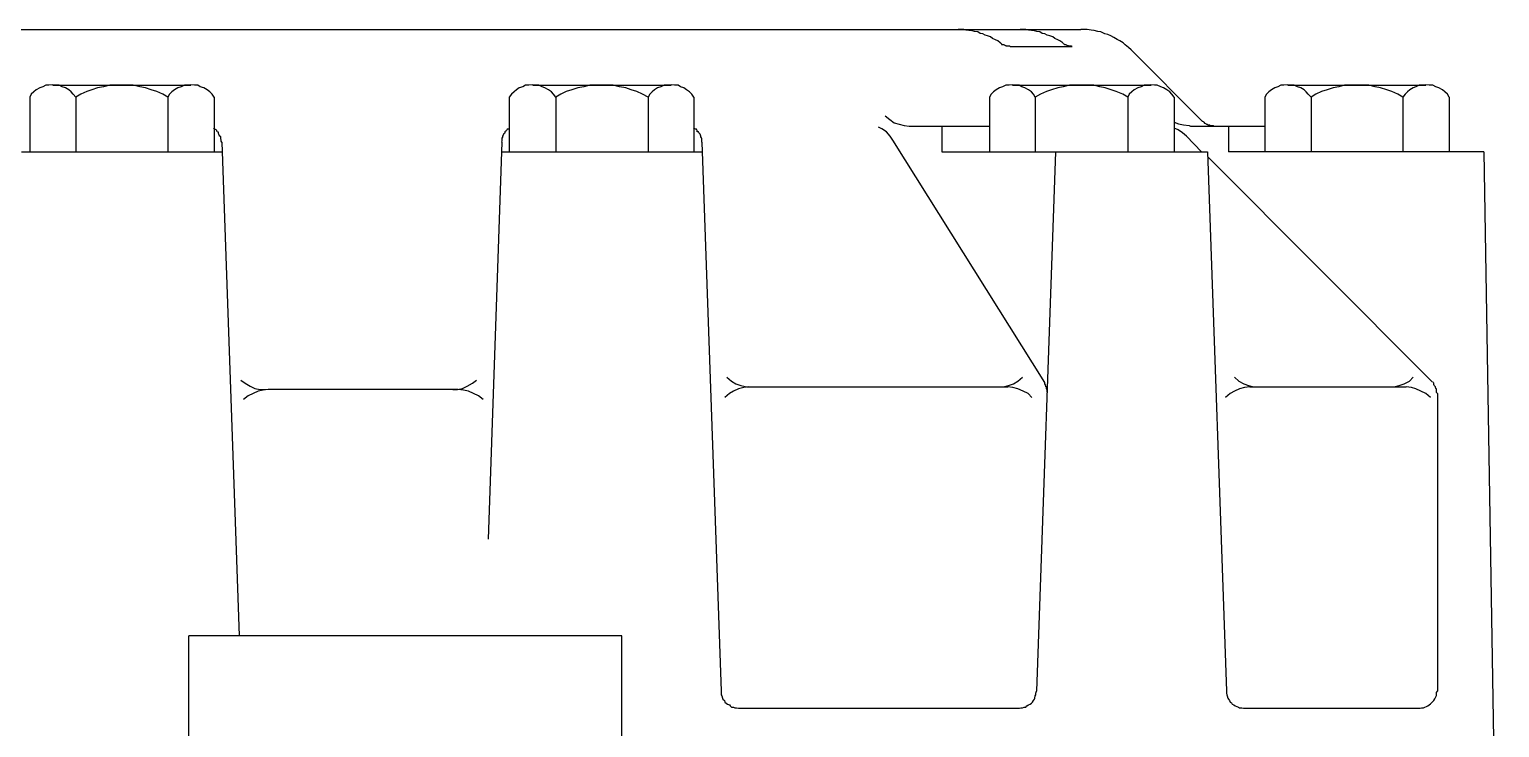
# Model space of a CAD drawing. Extents: x 527 to 1038, y -8 to 315.
# Drawn here: x 850.04 to 855.21, y 74.99 to 77.45 of the extents above; entities that cross this region are included whole.
import ezdxf

# ---------------------------------------------------------------- set-up
doc = ezdxf.new("R2010")
doc.units = 0
doc.header["$MEASUREMENT"] = 0
doc.layers.get('0').update_dxf_attribs({"linetype": 'CONTINUOUS'})

msp = doc.modelspace()

# ---------------------------------------------------------------- linework, layer by layer
for p, q in [((846.6533, 77.4527), (853.7382, 77.4527)), ((853.49, 77.3919), (853.7078, 77.3919)), ((853.9155, 77.3805), (854.1662, 77.1298)), ((850.1179, 77.2565), (850.6041, 77.2565)), ((851.8084, 77.2565), (852.2959, 77.2565)), ((853.4976, 77.2565), (853.9864, 77.2565)), ((854.4676, 77.2565), (854.9539, 77.2565)), ((850.0368, 77.2134), (850.0368, 77.0209)), ((850.1989, 77.2134), (850.1989, 77.0209)), ((850.5231, 77.2134), (850.5231, 77.0209)), ((850.6864, 77.2134), (850.6864, 77.0209)), ((851.7248, 77.2134), (851.7248, 77.0209)), ((851.8894, 77.2134), (851.8894, 77.0209)), ((852.2148, 77.2134), (852.2148, 77.0209)), ((852.3757, 77.2134), (852.3757, 77.0209)), ((853.4166, 77.2134), (853.4166, 77.0209)), ((853.5774, 77.2134), (853.5774, 77.0209)), ((853.9041, 77.2134), (853.9041, 77.0209)), ((854.0674, 77.2134), (854.0674, 77.0209)), ((854.3866, 77.2134), (854.3866, 77.0209)), ((854.5499, 77.2134), (854.5499, 77.0209)), ((854.8728, 77.2134), (854.8728, 77.0209)), ((855.0362, 77.2134), (855.0362, 77.0209)), ((853.1342, 77.1121), (853.414, 77.1121)), ((853.2494, 77.1121), (853.2494, 77.0209)), ((854.1244, 77.1121), (854.3853, 77.1121)), ((854.2587, 77.1121), (854.2587, 77.0209)), ((850.713, 77.0551), (850.7738, 75.3152)), ((851.6995, 77.0551), (851.6513, 75.6558)), ((852.4035, 77.0551), (852.4719, 75.1202)), ((853.6116, 76.208), (853.0759, 77.0627)), ((854.1637, 77.0209), (854.1105, 77.0766)), ((850.0077, 77.0209), (850.7156, 77.0209)), ((851.6982, 77.0209), (852.4035, 77.0209)), ((853.2494, 77.0209), (854.1852, 77.0209)), ((853.6496, 77.0209), (853.5825, 75.1202)), ((854.1852, 77.0209), (854.2511, 75.1202)), ((854.9754, 76.2105), (854.1865, 77.0019)), ((855.1577, 77.0209), (854.2587, 77.0209)), ((855.1577, 77.0209), (855.2134, 73.6994)), ((851.5462, 76.1839), (850.8764, 76.1839)), ((852.5694, 76.1928), (853.4811, 76.1928)), ((854.3334, 76.1928), (854.8842, 76.1928)), ((854.9944, 76.17), (854.9944, 75.1202)), ((850.5965, 73.7982), (850.5965, 75.3152)), ((852.5327, 75.0607), (853.5229, 75.0607)), ((854.3118, 75.0607), (854.9336, 75.0607))]:
    msp.add_line(p, q)
for points in [[(853.4546, 77.4059), (853.4457, 77.4122), (853.4381, 77.416), (853.428, 77.4211), (853.4204, 77.4261), (853.4102, 77.4299), (853.4014, 77.4325), (853.3938, 77.4375), (853.3836, 77.4388), (853.376, 77.4439), (853.3646, 77.4451), (853.3558, 77.4477), (853.3444, 77.4489), (853.3343, 77.4502), (853.3267, 77.4527), (853.3165, 77.4527), (853.3064, 77.4527), (853.3064, 77.4527)], [(853.6749, 77.4059), (853.6648, 77.4122), (853.6572, 77.416), (853.647, 77.4211), (853.6394, 77.4261), (853.6293, 77.4299), (853.6204, 77.4325), (853.6116, 77.4375), (853.6027, 77.4388), (853.5938, 77.4439), (853.5837, 77.4451), (853.5749, 77.4477), (853.5647, 77.4489), (853.5546, 77.4502), (853.5445, 77.4527), (853.5356, 77.4527), (853.5255, 77.4527), (853.5255, 77.4527)], [(853.9155, 77.3805), (853.9066, 77.3894), (853.8952, 77.3983), (853.8876, 77.4059), (853.8762, 77.4122), (853.8661, 77.4173), (853.8547, 77.4236), (853.8446, 77.4299), (853.8332, 77.435), (853.823, 77.4375), (853.8091, 77.4439), (853.799, 77.4451), (853.7851, 77.4489), (853.7749, 77.4502), (853.761, 77.4527), (853.7496, 77.4527), (853.7382, 77.4527)], [(853.4546, 77.4059), (853.4558, 77.4059), (853.4584, 77.4033), (853.4596, 77.4021), (853.4596, 77.3995), (853.4634, 77.3995), (853.466, 77.3995), (853.4685, 77.3983), (853.4698, 77.3983), (853.4723, 77.3957), (853.4761, 77.3957), (853.4761, 77.3945), (853.4799, 77.3945), (853.4811, 77.3945), (853.4862, 77.3945), (853.4862, 77.3945), (853.4875, 77.3945), (853.49, 77.3919)], [(853.6749, 77.4059), (853.6749, 77.4059), (853.6762, 77.4033), (853.6787, 77.4021), (853.6812, 77.3995), (853.6825, 77.3995), (853.685, 77.3995), (853.6876, 77.3983), (853.6914, 77.3957), (853.6914, 77.3957), (853.6939, 77.3957), (853.6964, 77.3945), (853.699, 77.3945), (853.7002, 77.3945), (853.7053, 77.3945), (853.7053, 77.3919), (853.7078, 77.3919)], [(850.1989, 77.2134), (850.19, 77.2248), (850.1824, 77.2324), (850.1748, 77.24), (850.1622, 77.2463), (850.1508, 77.2501), (850.1407, 77.2565), (850.1293, 77.2565), (850.1179, 77.2577), (850.1039, 77.2565), (850.0938, 77.2565), (850.0824, 77.2501), (850.0723, 77.2463), (850.0596, 77.24), (850.0507, 77.2324), (850.0419, 77.2248), (850.0368, 77.2134), (850.0368, 77.2134)], [(850.5231, 77.2134), (850.5053, 77.2248), (850.4838, 77.2337), (850.4648, 77.24), (850.4446, 77.2463), (850.4243, 77.2501), (850.4015, 77.2565), (850.3812, 77.2565), (850.3623, 77.2565), (850.3382, 77.2565), (850.3192, 77.2565), (850.2964, 77.2501), (850.2749, 77.2463), (850.2559, 77.24), (850.2382, 77.2337), (850.2166, 77.2248), (850.1989, 77.2134), (850.1989, 77.2134)], [(850.6864, 77.2134), (850.6788, 77.2248), (850.6712, 77.2324), (850.6611, 77.24), (850.6497, 77.2463), (850.637, 77.2501), (850.6282, 77.2565), (850.6168, 77.2565), (850.6041, 77.2577), (850.5902, 77.2565), (850.5813, 77.2565), (850.5699, 77.2501), (850.5585, 77.2463), (850.5471, 77.24), (850.537, 77.2324), (850.5294, 77.2248), (850.5231, 77.2134), (850.5231, 77.2134)], [(851.8894, 77.2134), (851.8818, 77.2248), (851.8742, 77.2324), (851.8641, 77.24), (851.8514, 77.2463), (851.8413, 77.2501), (851.8299, 77.2565), (851.821, 77.2565), (851.8071, 77.2577), (851.7944, 77.2565), (851.783, 77.2565), (851.7729, 77.2501), (851.7602, 77.2463), (851.7514, 77.24), (851.7425, 77.2324), (851.7337, 77.2248), (851.7248, 77.2134), (851.7248, 77.2134)], [(852.2148, 77.2134), (852.1946, 77.2248), (852.1743, 77.2337), (852.1553, 77.24), (852.1363, 77.2463), (852.1135, 77.2501), (852.092, 77.2565), (852.0718, 77.2565), (852.0515, 77.2565), (852.0287, 77.2565), (852.0097, 77.2565), (851.9882, 77.2501), (851.9667, 77.2463), (851.9464, 77.24), (851.9261, 77.2337), (851.9071, 77.2248), (851.8894, 77.2134), (851.8894, 77.2134)], [(852.3757, 77.2134), (852.3681, 77.2248), (852.3605, 77.2324), (852.3503, 77.24), (852.3402, 77.2463), (852.3288, 77.2501), (852.32, 77.2565), (852.3073, 77.2565), (852.2959, 77.2577), (852.282, 77.2565), (852.2706, 77.2565), (852.2592, 77.2501), (852.2478, 77.2463), (852.2376, 77.24), (852.2288, 77.2324), (852.2212, 77.2248), (852.2148, 77.2134), (852.2148, 77.2134)], [(853.5774, 77.2134), (853.5723, 77.2248), (853.5647, 77.2324), (853.5546, 77.24), (853.5419, 77.2463), (853.5305, 77.2501), (853.5217, 77.2565), (853.5103, 77.2565), (853.4976, 77.2577), (853.4862, 77.2565), (853.4748, 77.2565), (853.4622, 77.2501), (853.452, 77.2463), (853.4406, 77.24), (853.4305, 77.2324), (853.4229, 77.2248), (853.4166, 77.2134), (853.4166, 77.2134)], [(853.9041, 77.2134), (853.8864, 77.2248), (853.8636, 77.2337), (853.8458, 77.24), (853.8243, 77.2463), (853.8053, 77.2501), (853.7838, 77.2565), (853.761, 77.2565), (853.742, 77.2565), (853.7205, 77.2565), (853.699, 77.2565), (853.6762, 77.2501), (853.6572, 77.2463), (853.6356, 77.24), (853.6179, 77.2337), (853.5964, 77.2248), (853.5774, 77.2134), (853.5774, 77.2134)], [(854.0674, 77.2134), (854.0586, 77.2248), (854.0522, 77.2324), (854.0409, 77.24), (854.0295, 77.2463), (854.0206, 77.2501), (854.0079, 77.2565), (853.9978, 77.2565), (853.9851, 77.2577), (853.9725, 77.2565), (853.9611, 77.2565), (853.9509, 77.2501), (853.9395, 77.2463), (853.9269, 77.24), (853.918, 77.2324), (853.9092, 77.2248), (853.9041, 77.2134), (853.9041, 77.2134)], [(854.5499, 77.2134), (854.5398, 77.2248), (854.5322, 77.2324), (854.5246, 77.24), (854.5132, 77.2463), (854.5018, 77.2501), (854.4904, 77.2565), (854.479, 77.2565), (854.4676, 77.2577), (854.4537, 77.2565), (854.4435, 77.2565), (854.4321, 77.2501), (854.422, 77.2463), (854.4106, 77.24), (854.4005, 77.2324), (854.3929, 77.2248), (854.3866, 77.2134), (854.3866, 77.2134)], [(854.8728, 77.2134), (854.8551, 77.2248), (854.8336, 77.2337), (854.8158, 77.24), (854.7943, 77.2463), (854.7753, 77.2501), (854.7525, 77.2565), (854.7323, 77.2565), (854.712, 77.2565), (854.6905, 77.2565), (854.6677, 77.2565), (854.6474, 77.2501), (854.6271, 77.2463), (854.6056, 77.24), (854.5866, 77.2337), (854.5664, 77.2248), (854.5499, 77.2134), (854.5499, 77.2134)], [(855.0362, 77.2134), (855.0298, 77.2248), (855.021, 77.2324), (855.0121, 77.24), (854.9994, 77.2463), (854.9893, 77.2501), (854.9779, 77.2565), (854.9652, 77.2565), (854.9539, 77.2577), (854.9425, 77.2565), (854.9298, 77.2565), (854.9184, 77.2501), (854.9095, 77.2463), (854.8969, 77.24), (854.8893, 77.2324), (854.8804, 77.2248), (854.8728, 77.2134), (854.8728, 77.2134)], [(850.713, 77.0551), (850.7105, 77.0589), (850.7105, 77.0627), (850.7092, 77.0678), (850.7092, 77.0703), (850.7092, 77.0741), (850.7067, 77.0766), (850.7042, 77.0804), (850.7029, 77.083), (850.7016, 77.0855), (850.7016, 77.0906), (850.6966, 77.0918), (850.6953, 77.0969), (850.6928, 77.0982), (850.689, 77.1007), (850.6864, 77.102), (850.6852, 77.1045)], [(851.7248, 77.102), (851.7223, 77.1007), (851.7185, 77.1007), (851.7159, 77.0969), (851.7134, 77.0944), (851.7096, 77.0918), (851.7096, 77.088), (851.7083, 77.0855), (851.7058, 77.083), (851.7045, 77.0804), (851.702, 77.0766), (851.702, 77.0728), (851.6995, 77.069), (851.6995, 77.0678), (851.6995, 77.0627), (851.6995, 77.0589), (851.6982, 77.0564), (851.6995, 77.0551)], [(852.4035, 77.0551), (852.4035, 77.0589), (852.4035, 77.0627), (852.4035, 77.0678), (852.4023, 77.0703), (852.3997, 77.0741), (852.3997, 77.0766), (852.3985, 77.083), (852.3959, 77.0855), (852.3934, 77.088), (852.3921, 77.0918), (852.3871, 77.0918), (852.3871, 77.0969), (852.3845, 77.1007), (852.382, 77.1007), (852.3782, 77.102), (852.3744, 77.1045)], [(853.0759, 77.0627), (853.0671, 77.0766), (853.0544, 77.0918), (853.0379, 77.102), (853.0265, 77.1083)], [(853.0493, 77.1475), (853.0658, 77.1349), (853.081, 77.1235), (853.0987, 77.1184), (853.1165, 77.1146), (853.1342, 77.1121), (853.1342, 77.1121)], [(854.0674, 77.126), (854.0826, 77.1197), (854.1004, 77.1159), (854.1206, 77.1146), (854.1244, 77.1121)], [(854.1105, 77.0766), (854.0966, 77.088), (854.0814, 77.0982), (854.0674, 77.1045)], [(854.1662, 77.1298), (854.1675, 77.1298), (854.17, 77.1286), (854.1713, 77.126), (854.1738, 77.1222), (854.1751, 77.1222), (854.1801, 77.1197), (854.1814, 77.1184), (854.1839, 77.1184), (854.1865, 77.1159), (854.189, 77.1159), (854.1915, 77.1159), (854.1953, 77.1146), (854.1979, 77.1146), (854.2017, 77.1146), (854.2042, 77.1146), (854.2067, 77.1121)], [(852.4922, 76.2269), (852.5086, 76.213), (852.5238, 76.2042), (852.5416, 76.1978), (852.5618, 76.1928), (852.577, 76.1928), (852.577, 76.1928)], [(853.4482, 76.1928), (853.466, 76.1928), (853.4837, 76.1978), (853.5014, 76.2042), (853.5166, 76.213), (853.5331, 76.2269)], [(854.2802, 76.2269), (854.2954, 76.213), (854.3131, 76.2042), (854.3296, 76.1978), (854.3473, 76.1928), (854.365, 76.1928), (854.365, 76.1928)], [(854.826, 76.1928), (854.8424, 76.1928), (854.8601, 76.1978), (854.8779, 76.2042), (854.8956, 76.213), (854.9095, 76.2269)], [(850.7801, 76.2168), (850.7953, 76.2054), (850.8131, 76.1953), (850.8295, 76.1877), (850.8485, 76.1839), (850.8675, 76.1839), (850.8675, 76.1839)], [(850.8764, 76.1839), (850.8586, 76.1814), (850.8409, 76.1776), (850.8232, 76.17), (850.8055, 76.1611), (850.789, 76.1484)], [(851.5272, 76.1839), (851.5437, 76.1839), (851.5614, 76.1877), (851.5779, 76.1953), (851.5956, 76.2054), (851.6096, 76.2168)], [(851.6336, 76.1484), (851.6172, 76.1611), (851.5994, 76.17), (851.5817, 76.1776), (851.564, 76.1814), (851.5462, 76.1839), (851.5462, 76.1839)], [(852.5694, 76.1928), (852.5517, 76.1902), (852.5327, 76.1864), (852.515, 76.1776), (852.501, 76.17), (852.4846, 76.156)], [(853.566, 76.156), (853.5533, 76.17), (853.5356, 76.1776), (853.5166, 76.1864), (853.4989, 76.1902), (853.4811, 76.1928), (853.4811, 76.1928)], [(853.6204, 76.1738), (853.6204, 76.1776), (853.6204, 76.1776), (853.6204, 76.1814), (853.6204, 76.1839), (853.6204, 76.1839), (853.6179, 76.1877), (853.6179, 76.1902), (853.6179, 76.1928), (853.6154, 76.1928), (853.6154, 76.1953), (853.6141, 76.1978), (853.6141, 76.2016), (853.6116, 76.2016), (853.6116, 76.2042), (853.6116, 76.2054), (853.6116, 76.208)], [(854.3334, 76.1928), (854.3156, 76.1902), (854.2979, 76.1864), (854.2802, 76.1776), (854.265, 76.17), (854.2485, 76.156)], [(854.9703, 76.156), (854.9539, 76.17), (854.9361, 76.1776), (854.9184, 76.1864), (854.9032, 76.1902), (854.8842, 76.1928), (854.8842, 76.1928)], [(854.9944, 76.17), (854.9918, 76.1725), (854.9918, 76.1763), (854.9918, 76.1776), (854.9918, 76.1801), (854.9918, 76.1839), (854.9918, 76.1864), (854.9893, 76.1877), (854.988, 76.1928), (854.988, 76.1928), (854.9855, 76.1953), (854.983, 76.1978), (854.9817, 76.2016), (854.9817, 76.2016), (854.9817, 76.2054), (854.9792, 76.208), (854.9779, 76.2105), (854.9779, 76.2105)], [(852.1224, 73.7982), (852.1224, 75.3152), (850.5965, 75.3152)], [(852.4719, 75.1202), (852.4719, 75.1139), (852.4719, 75.1075), (852.4744, 75.1037), (852.477, 75.0961), (852.4782, 75.0923), (852.4833, 75.0873), (852.4846, 75.0822), (852.4896, 75.0784), (852.4947, 75.0746), (852.501, 75.0721), (852.5036, 75.0683), (852.5086, 75.0645), (852.515, 75.0645), (852.52, 75.062), (852.5264, 75.062), (852.5327, 75.0607)], [(853.5229, 75.0607), (853.5267, 75.062), (853.5331, 75.062), (853.5394, 75.0645), (853.5445, 75.0645), (853.5483, 75.0683), (853.5546, 75.0721), (853.5597, 75.0746), (853.5647, 75.0784), (853.5685, 75.0822), (853.5723, 75.0873), (853.5749, 75.0923), (853.5761, 75.0961), (853.5774, 75.1037), (853.5799, 75.1075), (853.5799, 75.1139), (853.5825, 75.1202)], [(854.2511, 75.1202), (854.2511, 75.1139), (854.2523, 75.1075), (854.2536, 75.1037), (854.2561, 75.0961), (854.2587, 75.0923), (854.2625, 75.0873), (854.265, 75.0822), (854.2688, 75.0797), (854.2713, 75.0746), (854.2776, 75.0721), (854.2827, 75.0683), (854.2878, 75.067), (854.2941, 75.0645), (854.2979, 75.062), (854.3055, 75.062), (854.3118, 75.0607)], [(854.9336, 75.0607), (854.9387, 75.062), (854.945, 75.062), (854.9501, 75.0645), (854.9564, 75.067), (854.9602, 75.0683), (854.9652, 75.0721), (854.9703, 75.0759), (854.9741, 75.0797), (854.9779, 75.0847), (854.9817, 75.0873), (854.9855, 75.0936), (854.988, 75.0987), (854.9918, 75.105), (854.9918, 75.1101), (854.9918, 75.1164), (854.9944, 75.1202)]]:
    msp.add_lwpolyline(points)

doc.saveas('drawing.dxf')
